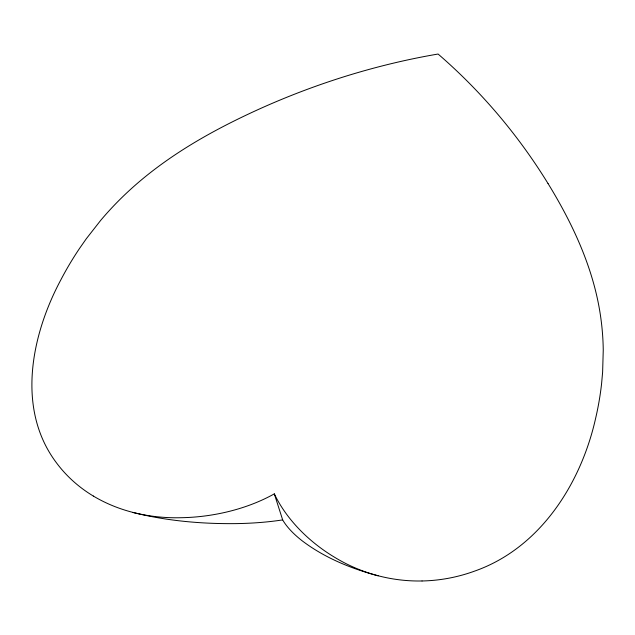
<?xml version="1.0" encoding="UTF-8"?>
<svg xmlns="http://www.w3.org/2000/svg" width="635" height="635" viewBox="0 0 635 635"><rect width="100%" height="100%" fill="white"/><g stroke="black" fill="none" stroke-linecap="round" stroke-linejoin="round"><path stroke-width="0.95" d="M422.037 580.969C391.644 581.596 361.228 573.397 335.232 557.657A195.826 175.403 -17.8 0 1 301.379 531.416C290.457 520.438 280.988 507.873 274.312 493.863C259.358 502.214 243.118 508.119 226.473 512.056A195.826 175.403 -17.8 0 1 180.745 517.723C150.376 518.438 119.531 511.746 93.329 496.046M133.017 512.477C166.584 520.898 201.343 523.978 235.895 523.621A196.898 68.302 8.9 0 0 282.654 519.898A196.898 68.302 8.9 0 0 302.046 540.71C324.485 557.76 351.076 568.619 378.158 575.818M548.037 183.531C573.461 224.996 594.471 270.32 600.948 318.945A315.563 282.654 -17.8 0 1 603.25 350.155L602.623 372.102L601.607 383.461A342.241 306.554 -17.8 0 1 595.717 417.917C581.184 483.362 540.266 548.092 474.567 571.127A147.256 131.905 -17.8 0 1 422.037 580.977M274.312 493.863L282.67 519.906M548.029 183.539A678.632 607.854 -17.8 0 0 499.269 116.022C480.528 93.805 460.081 73.025 438.079 54.031C406.765 59.365 375.841 66.881 345.511 76.295A678.632 607.854 -17.8 0 0 259.445 108.974C210.463 131.159 162.798 158.155 123.825 195.667A315.563 282.654 -17.8 0 0 100.727 220.321L86.336 238.704L79.454 248.555A342.241 306.554 -17.8 0 0 60.904 279.741C31.305 334.962 15.883 409.329 56.713 463.161A147.256 131.905 -17.8 0 0 93.329 496.046"/></g></svg>
